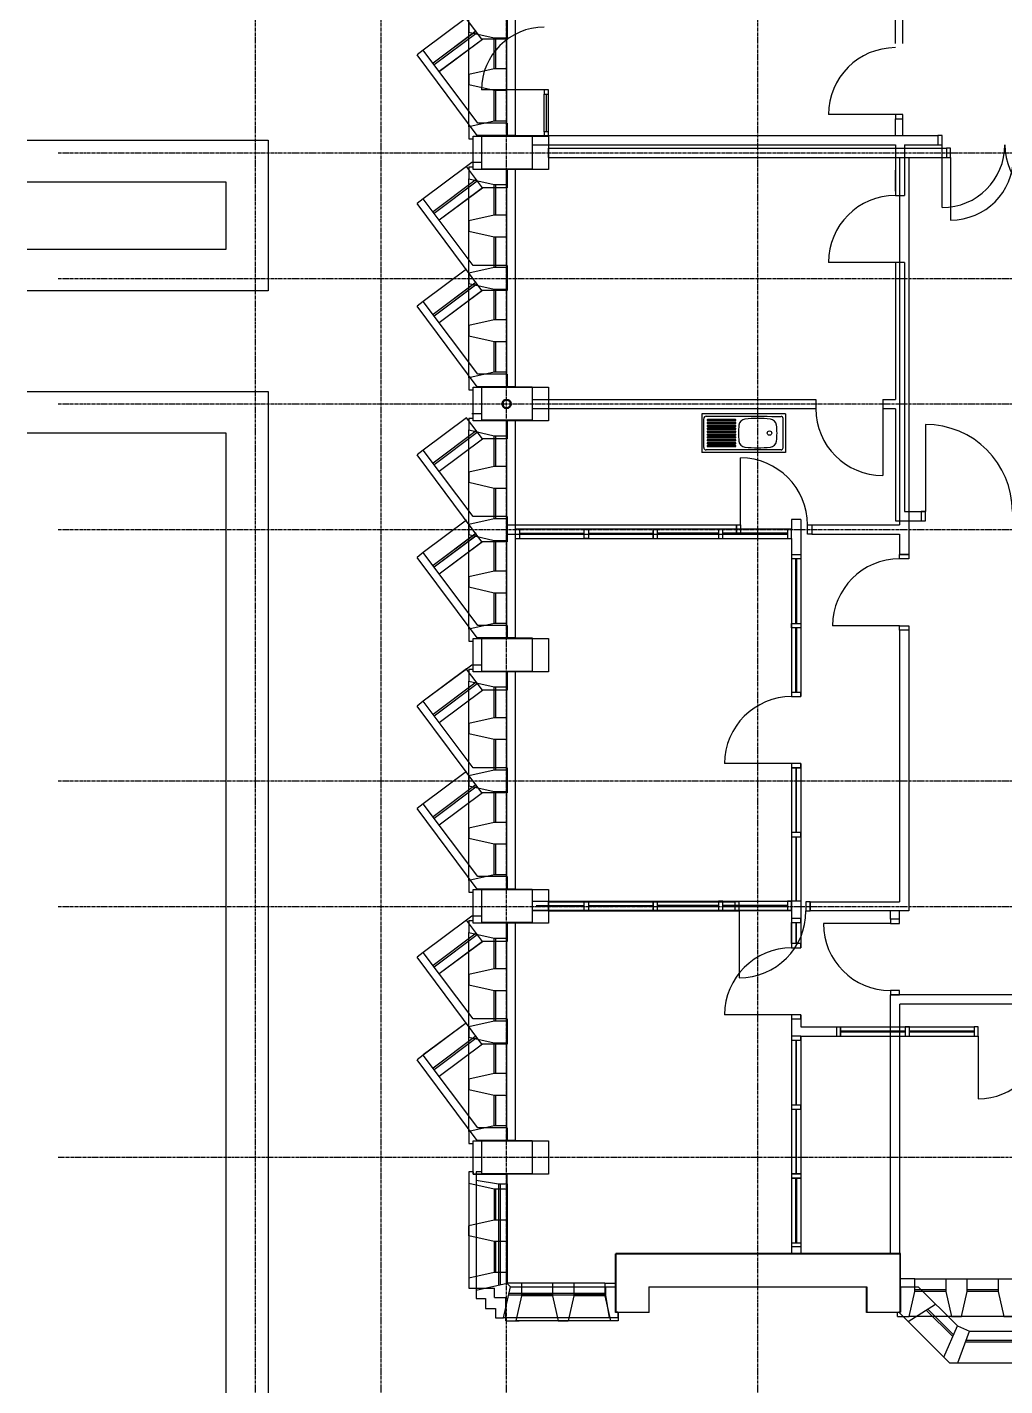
# Model space of a CAD drawing. Header units: millimetres. Extents: x -58291 to 85267, y -25390 to 74943.
# Drawn here: x -53261 to -41580, y -4950 to 11276 of the extents above; entities that cross this region are included whole.
import ezdxf

# ---------------------------------------------------------------- set-up
doc = ezdxf.new("R2010")
doc.units = ezdxf.units.MM
doc.linetypes.add('PCENTRE', pattern=[50.8, 31.75, -6.35, 6.35, -6.35])
doc.linetypes.add('PCENTRE2', pattern=[28.575, 19.05, -3.175, 3.175, -3.175])
for name, color, linetype in [('Basement 01 - Curtain Walls', 1, 'Continuous'), ('Basement 01 - Doors Windows and Openings', 1, 'Continuous'), ('Basement 01 - General', 1, 'Continuous'), ('Basement 01 - Structural Members', 5, 'Continuous'), ('Basement 01 - Walls', 3, 'Continuous'), ('Boundaries_and_building_grids', 140, 'PCENTRE2'), ('COLUMNS_P5', 5, 'Continuous'), ('DR', 8, 'Continuous'), ('SANITARY', 4, 'Continuous'), ('WA', 6, 'Continuous'), ('WA_EXT', 7, 'Continuous'), ('WN', 4, 'Continuous')]:
    doc.layers.add(name, color=color, linetype=linetype)

msp = doc.modelspace()

# ---------------------------------------------------------------- linework, layer by layer
at = {"layer": 'Basement 01 - Curtain Walls', "color": 3, "linetype": 'Continuous', "lineweight": -3}
for p, q in [((-47983, 11336, -4600), (-47983, 11215, -4600)), ((-47983, 11215, -4600), (-47683, 11147, -4600)), ((-47683, 11147, -4600), (-47533, 11147, -4600)), ((-47683, 10779, -4600), (-47983, 10711, -4600)), ((-47983, 10711, -4600), (-47983, 10590, -4600)), ((-47533, 10779, -4600), (-47683, 10779, -4600)), ((-47983, 10590, -4600), (-47683, 10522, -4600)), ((-47683, 10522, -4600), (-47533, 10522, -4600)), ((-47683, 10154, -4600), (-47983, 10086, -4600)), ((-47983, 10086, -4600), (-47983, 9944, -4600)), ((-47533, 10154, -4600), (-47683, 10154, -4600)), ((-47533, 10154, -4600), (-47533, 9976, -4600)), ((-47983, 9944, -4600), (-47933, 9944, -4600)), ((-47933, 9976, -4600), (-47533, 9976, -4600)), ((-47933, 9944, -4600), (-47933, 9976, -4600)), ((-47983, 9607, -4600), (-47983, 9465, -4600)), ((-47983, 9607, -4600), (-47933, 9607, -4600)), ((-47533, 9397, -4600), (-47533, 9576, -4600)), ((-47983, 9465, -4600), (-47683, 9397, -4600)), ((-47683, 9397, -4600), (-47533, 9397, -4600)), ((-47683, 9029, -4600), (-47983, 8961, -4600)), ((-47983, 8961, -4600), (-47983, 8840, -4600)), ((-47533, 9029, -4600), (-47683, 9029, -4600)), ((-47983, 8840, -4600), (-47683, 8772, -4600)), ((-47683, 8772, -4600), (-47533, 8772, -4600)), ((-47683, 8404, -4600), (-47983, 8336, -4600)), ((-47983, 8336, -4600), (-47983, 8215, -4600)), ((-47533, 8404, -4600), (-47683, 8404, -4600)), ((-47983, 8215, -4600), (-47683, 8147, -4600)), ((-47683, 8147, -4600), (-47533, 8147, -4600)), ((-47683, 7779, -4600), (-47983, 7711, -4600)), ((-47983, 7711, -4600), (-47983, 7590, -4600)), ((-47533, 7779, -4600), (-47683, 7779, -4600)), ((-47983, 7590, -4600), (-47683, 7522, -4600)), ((-47683, 7522, -4600), (-47533, 7522, -4600)), ((-47683, 7154, -4600), (-47983, 7086, -4600)), ((-47533, 7154, -4600), (-47683, 7154, -4600)), ((-47533, 7154, -4600), (-47533, 6976, -4600)), ((-47983, 7086, -4600), (-47983, 6944, -4600)), ((-47983, 6944, -4600), (-47933, 6944, -4600)), ((-47933, 6944, -4600), (-47933, 6976, -4600)), ((-47933, 6976, -4600), (-47533, 6976, -4600)), ((-47983, 6607, -4600), (-47933, 6607, -4600)), ((-47983, 6607, -4600), (-47983, 6465, -4600)), ((-47533, 6397, -4600), (-47533, 6576, -4600)), ((-47983, 6465, -4600), (-47683, 6397, -4600)), ((-47683, 6397, -4600), (-47533, 6397, -4600)), ((-47683, 6029, -4600), (-47983, 5961, -4600)), ((-47533, 6029, -4600), (-47683, 6029, -4600)), ((-47983, 5961, -4600), (-47983, 5840, -4600)), ((-47983, 5840, -4600), (-47683, 5772, -4600)), ((-47683, 5772, -4600), (-47533, 5772, -4600)), ((-47683, 5404, -4600), (-47983, 5336, -4600)), ((-47533, 5404, -4600), (-47683, 5404, -4600)), ((-47983, 5336, -4600), (-47983, 5215, -4600)), ((-47983, 5215, -4600), (-47683, 5147, -4600)), ((-47683, 5147, -4600), (-47533, 5147, -4600)), ((-47683, 4779, -4600), (-47983, 4711, -4600)), ((-47983, 4711, -4600), (-47983, 4590, -4600)), ((-47533, 4779, -4600), (-47683, 4779, -4600)), ((-47983, 4590, -4600), (-47683, 4522, -4600)), ((-47683, 4522, -4600), (-47533, 4522, -4600)), ((-47683, 4154, -4600), (-47983, 4086, -4600)), ((-47983, 4086, -4600), (-47983, 3944, -4600)), ((-47533, 4154, -4600), (-47683, 4154, -4600)), ((-47533, 4154, -4600), (-47533, 3976, -4600)), ((-47983, 3944, -4600), (-47933, 3944, -4600)), ((-47933, 3944, -4600), (-47933, 3976, -4600)), ((-47933, 3976, -4600), (-47533, 3976, -4600)), ((-47983, 3607, -4600), (-47933, 3607, -4600)), ((-47983, 3607, -4600), (-47983, 3465, -4600)), ((-47533, 3397, -4600), (-47533, 3576, -4600)), ((-47983, 3465, -4600), (-47683, 3397, -4600)), ((-47683, 3397, -4600), (-47533, 3397, -4600)), ((-47683, 3029, -4600), (-47983, 2961, -4600)), ((-47983, 2961, -4600), (-47983, 2840, -4600)), ((-47533, 3029, -4600), (-47683, 3029, -4600)), ((-47983, 2840, -4600), (-47683, 2772, -4600)), ((-47683, 2772, -4600), (-47533, 2772, -4600)), ((-47683, 2404, -4600), (-47983, 2336, -4600)), ((-47983, 2336, -4600), (-47983, 2215, -4600)), ((-47533, 2404, -4600), (-47683, 2404, -4600)), ((-47983, 2215, -4600), (-47683, 2147, -4600)), ((-47683, 2147, -4600), (-47533, 2147, -4600)), ((-47683, 1779, -4600), (-47983, 1711, -4600)), ((-47983, 1711, -4600), (-47983, 1590, -4600)), ((-47533, 1779, -4600), (-47683, 1779, -4600)), ((-47983, 1590, -4600), (-47683, 1522, -4600)), ((-47683, 1522, -4600), (-47533, 1522, -4600)), ((-47683, 1154, -4600), (-47983, 1086, -4600)), ((-47533, 1154, -4600), (-47683, 1154, -4600)), ((-47533, 1154, -4600), (-47533, 976, -4600)), ((-47983, 1086, -4600), (-47983, 944, -4600)), ((-47933, 976, -4600), (-47533, 976, -4600)), ((-47933, 944, -4600), (-47933, 976, -4600)), ((-47983, 944, -4600), (-47933, 944, -4600)), ((-47983, 607, -4600), (-47983, 465, -4600)), ((-47983, 607, -4600), (-47933, 607, -4600)), ((-47533, 397, -4600), (-47533, 576, -4600)), ((-47983, 465, -4600), (-47683, 397, -4600)), ((-47683, 397, -4600), (-47533, 397, -4600)), ((-47683, 29, -4600), (-47983, -39, -4600)), ((-47533, 29, -4600), (-47683, 29, -4600)), ((-47983, -39, -4600), (-47983, -160, -4600)), ((-47983, -160, -4600), (-47683, -228, -4600)), ((-47683, -228, -4600), (-47533, -228, -4600)), ((-47683, -596, -4600), (-47983, -664, -4600)), ((-47533, -596, -4600), (-47683, -596, -4600)), ((-47983, -664, -4600), (-47983, -785, -4600)), ((-47983, -785, -4600), (-47683, -853, -4600)), ((-47683, -853, -4600), (-47533, -853, -4600)), ((-47683, -1221, -4600), (-47983, -1289, -4600)), ((-47983, -1289, -4600), (-47983, -1410, -4600)), ((-47533, -1221, -4600), (-47683, -1221, -4600)), ((-47983, -1410, -4600), (-47683, -1478, -4600)), ((-47683, -1478, -4600), (-47533, -1478, -4600)), ((-47683, -1846, -4600), (-47983, -1914, -4600)), ((-47983, -1914, -4600), (-47983, -2056, -4600)), ((-47533, -1846, -4600), (-47683, -1846, -4600)), ((-47533, -1846, -4600), (-47533, -2024, -4600)), ((-47983, -2056, -4600), (-47933, -2056, -4600)), ((-47933, -2024, -4600), (-47533, -2024, -4600)), ((-47933, -2056, -4600), (-47933, -2024, -4600)), ((-47933, -2393, -4600), (-47983, -2393, -4600)), ((-47983, -2393, -4600), (-47983, -2535, -4600)), ((-47533, -2424, -4600), (-47533, -2603, -4600)), ((-47683, -2603, -4600), (-47983, -2535, -4600)), ((-47533, -2603, -4600), (-47683, -2603, -4600)), ((-47683, -2971, -4600), (-47983, -3039, -4600)), ((-47983, -3160, -4600), (-47983, -3039, -4600)), ((-47533, -2971, -4600), (-47683, -2971, -4600)), ((-47533, -2971, -4600), (-47533, -3228, -4600)), ((-47683, -3228, -4600), (-47983, -3160, -4600)), ((-47533, -3228, -4600), (-47683, -3228, -4600)), ((-47683, -3596, -4600), (-47983, -3664, -4600)), ((-47983, -3664, -4600), (-47983, -3785, -4600)), ((-47533, -3596, -4600), (-47683, -3596, -4600)), ((-47533, -3724, -4600), (-47533, -3596, -4600)), ((-47354, -3724, -4600), (-47533, -3724, -4600)), ((-47354, -3724, -4600), (-47354, -3874, -4600)), ((-46986, -3724, -4600), (-46986, -3874, -4600)), ((-46729, -3724, -4600), (-46986, -3724, -4600)), ((-46729, -3724, -4600), (-46729, -3874, -4600)), ((-46361, -3724, -4600), (-46361, -3874, -4600)), ((-46361, -3724, -4600), (-46233, -3724, -4600)), ((-46233, -3724, -4600), (-46233, -4074, -4600)), ((-42654, -3674, -4600), (-42833, -3674, -4600)), ((-42654, -3824, -4600), (-42654, -3674, -4600)), ((-42286, -3674, -4600), (-42029, -3674, -4600)), ((-42286, -3674, -4600), (-42286, -3824, -4600)), ((-42029, -3824, -4600), (-42029, -3674, -4600)), ((-41661, -3674, -4600), (-41404, -3674, -4600)), ((-41661, -3674, -4600), (-41661, -3824, -4600)), ((-47983, -3785, -4600), (-47676, -3785, -4600)), ((-47676, -3897, -4600), (-47676, -3785, -4600)), ((-47354, -3874, -4600), (-47422, -4174, -4600)), ((-46986, -3874, -4600), (-46918, -4174, -4600)), ((-46729, -3874, -4600), (-46797, -4174, -4600)), ((-46361, -3874, -4600), (-46293, -4174, -4600)), ((-42722, -4124, -4600), (-42654, -3824, -4600)), ((-42286, -3824, -4600), (-42218, -4124, -4600)), ((-42097, -4124, -4600), (-42029, -3824, -4600)), ((-41661, -3824, -4600), (-41593, -4124, -4600)), ((-47676, -3897, -4600), (-47543, -3897, -4600)), ((-47543, -4174, -4600), (-47543, -3897, -4600)), ((-47543, -4174, -4600), (-47383, -4174, -4600)), ((-46918, -4174, -4600), (-46797, -4174, -4600)), ((-46201, -4174, -4600), (-46293, -4174, -4600)), ((-46201, -4074, -4600), (-46233, -4074, -4600)), ((-46201, -4074, -4600), (-46201, -4174, -4600)), ((-42864, -4124, -4600), (-42864, -4074, -4600)), ((-42864, -4124, -4600), (-42722, -4124, -4600)), ((-42218, -4124, -4600), (-42097, -4124, -4600)), ((-41593, -4124, -4600), (-41472, -4124, -4600))]:
    msp.add_line(p, q, dxfattribs=at)
at = {"layer": 'Basement 01 - Curtain Walls', "color": 3, "linetype": 'Continuous', "lineweight": -3, "elevation": -4600}
for points in [[(-47533, 9576), (-47933, 9576), (-47933, 9607)], [(-47533, 6576), (-47933, 6576), (-47933, 6607)], [(-47533, 3576), (-47933, 3576), (-47933, 3607)], [(-47533, 576), (-47933, 576), (-47933, 607)], [(-47933, -2393), (-47933, -2424), (-47533, -2424)], [(-42833, -3674), (-42833, -4074), (-42864, -4074)]]:
    msp.add_lwpolyline(points, dxfattribs=at)
at = {"layer": 'Basement 01 - Doors Windows and Openings', "color": 1, "linetype": 'Continuous', "lineweight": -3}
for p, q in [((-47983, 10086, -4600), (-47983, 12465, -4600)), ((-47533, 12397, -4600), (-47533, 10154, -4600)), ((-47683, 10779, -4600), (-47683, 11147, -4600)), ((-47663, 10779, -4600), (-47663, 11147, -4600)), ((-47533, 11147, -4600), (-47533, 10779, -4600)), ((-47083, 10526, -4600), (-47833, 10526, -4600)), ((-47683, 10154, -4600), (-47683, 10522, -4600)), ((-47663, 10154, -4600), (-47663, 10522, -4600)), ((-47533, 10522, -4600), (-47533, 10154, -4600)), ((-47083, 10026, -4600), (-47083, 10476, -4600)), ((-47058, 10026, -4600), (-47058, 10476, -4600)), ((-47033, 10026, -4600), (-47033, 10476, -4600)), ((-42228, 9721, -4600), (-42228, 8971, -4600)), ((-47983, 7086, -4600), (-47983, 9465, -4600)), ((-47683, 9029, -4600), (-47683, 9397, -4600)), ((-47663, 9029, -4600), (-47663, 9397, -4600)), ((-47533, 9397, -4600), (-47533, 7154, -4600)), ((-47683, 8404, -4600), (-47683, 8772, -4600)), ((-47663, 8404, -4600), (-47663, 8772, -4600)), ((-47533, 8772, -4600), (-47533, 8404, -4600)), ((-47683, 7779, -4600), (-47683, 8147, -4600)), ((-47663, 7779, -4600), (-47663, 8147, -4600)), ((-47533, 8147, -4600), (-47533, 7779, -4600)), ((-47683, 7154, -4600), (-47683, 7522, -4600)), ((-47663, 7154, -4600), (-47663, 7522, -4600)), ((-47533, 7522, -4600), (-47533, 7154, -4600)), ((-47983, 4086, -4600), (-47983, 6465, -4600)), ((-47683, 6029, -4600), (-47683, 6397, -4600)), ((-47663, 6029, -4600), (-47663, 6397, -4600)), ((-47533, 6397, -4600), (-47533, 4154, -4600)), ((-44738, 5331, -4600), (-44738, 6131, -4600)), ((-47683, 5404, -4600), (-47683, 5772, -4600)), ((-47663, 5404, -4600), (-47663, 5772, -4600)), ((-47533, 5772, -4600), (-47533, 5404, -4600)), ((-47683, 4779, -4600), (-47683, 5147, -4600)), ((-47663, 4779, -4600), (-47663, 5147, -4600)), ((-47533, 5147, -4600), (-47533, 4779, -4600)), ((-47683, 4154, -4600), (-47683, 4522, -4600)), ((-47663, 4154, -4600), (-47663, 4522, -4600)), ((-47533, 4522, -4600), (-47533, 4154, -4600)), ((-42838, 4126, -4600), (-43638, 4126, -4600)), ((-47983, 1086, -4600), (-47983, 3465, -4600)), ((-47683, 3029, -4600), (-47683, 3397, -4600)), ((-47663, 3029, -4600), (-47663, 3397, -4600)), ((-47533, 3397, -4600), (-47533, 1154, -4600)), ((-47683, 2404, -4600), (-47683, 2772, -4600)), ((-47663, 2404, -4600), (-47663, 2772, -4600)), ((-47533, 2772, -4600), (-47533, 2404, -4600)), ((-47683, 1779, -4600), (-47683, 2147, -4600)), ((-47663, 1779, -4600), (-47663, 2147, -4600)), ((-47533, 2147, -4600), (-47533, 1779, -4600)), ((-47683, 1154, -4600), (-47683, 1522, -4600)), ((-47663, 1154, -4600), (-47663, 1522, -4600)), ((-47533, 1522, -4600), (-47533, 1154, -4600)), ((-44756, 721, -4600), (-44756, -79, -4600)), ((-42948, 571, -4600), (-43748, 571, -4600)), ((-47983, -1914, -4600), (-47983, 465, -4600)), ((-47683, 29, -4600), (-47683, 397, -4600)), ((-47663, 29, -4600), (-47663, 397, -4600)), ((-47533, 397, -4600), (-47533, -1846, -4600)), ((-47683, -596, -4600), (-47683, -228, -4600)), ((-47663, -596, -4600), (-47663, -228, -4600)), ((-47533, -228, -4600), (-47533, -596, -4600)), ((-47683, -1221, -4600), (-47683, -853, -4600)), ((-47663, -1221, -4600), (-47663, -853, -4600)), ((-47533, -853, -4600), (-47533, -1221, -4600)), ((-47683, -1846, -4600), (-47683, -1478, -4600)), ((-47663, -1846, -4600), (-47663, -1478, -4600)), ((-47533, -1478, -4600), (-47533, -1846, -4600)), ((-47983, -2535, -4600), (-47983, -3664, -4600)), ((-47683, -2603, -4600), (-47683, -2971, -4600)), ((-47663, -2971, -4600), (-47663, -2603, -4600)), ((-47533, -2603, -4600), (-47533, -2971, -4600)), ((-47683, -3228, -4600), (-47683, -3596, -4600)), ((-47663, -3596, -4600), (-47663, -3228, -4600)), ((-47533, -3228, -4600), (-47533, -3596, -4600)), ((-46986, -3724, -4600), (-47354, -3724, -4600)), ((-46361, -3724, -4600), (-46729, -3724, -4600)), ((-42654, -3674, -4600), (-40411, -3674, -4600)), ((-42029, -3674, -4600), (-41661, -3674, -4600)), ((-47354, -3854, -4600), (-46986, -3854, -4600)), ((-46986, -3874, -4600), (-47354, -3874, -4600)), ((-46729, -3854, -4600), (-46361, -3854, -4600)), ((-46361, -3874, -4600), (-46729, -3874, -4600)), ((-42286, -3804, -4600), (-42654, -3804, -4600)), ((-42286, -3824, -4600), (-42654, -3824, -4600)), ((-41661, -3804, -4600), (-42029, -3804, -4600)), ((-41661, -3824, -4600), (-42029, -3824, -4600)), ((-46293, -4174, -4600), (-47422, -4174, -4600)), ((-40343, -4124, -4600), (-42722, -4124, -4600))]:
    msp.add_line(p, q, dxfattribs=at)
at = {"layer": 'Basement 01 - Doors Windows and Openings', "color": 1, "linetype": 'Continuous', "lineweight": -3, "elevation": -4600}
for points in [[(-47033, 10476), (-47033, 10526), (-47083, 10526), (-47083, 10476), (-47033, 10476)], [(-47033, 9976), (-47033, 10026), (-47083, 10026), (-47083, 9976), (-47033, 9976)], [(-42228, 9721), (-42228, 9831), (-42278, 9831), (-42278, 9721), (-42228, 9721)], [(-42228, 9721), (-42228, 9831), (-42278, 9831), (-42278, 9721), (-42228, 9721)], [(-44788, 5331), (-44738, 5331), (-44738, 5221), (-44788, 5221), (-44788, 5331)], [(-43938, 5331), (-43888, 5331), (-43888, 5221), (-43938, 5221), (-43938, 5331)], [(-42838, 4926), (-42838, 4976), (-42728, 4976), (-42728, 4926), (-42838, 4926)], [(-42838, 4076), (-42838, 4126), (-42728, 4126), (-42728, 4076), (-42838, 4076)], [(-44806, 721), (-44756, 721), (-44756, 831), (-44806, 831), (-44806, 721)], [(-43956, 721), (-43906, 721), (-43906, 831), (-43956, 831), (-43956, 721)], [(-42948, 621), (-42948, 571), (-42838, 571), (-42838, 621), (-42948, 621)], [(-42948, -229), (-42948, -279), (-42838, -279), (-42838, -229), (-42948, -229)]]:
    msp.add_lwpolyline(points, dxfattribs=at)
at = {"layer": 'Basement 01 - Doors Windows and Openings', "color": 1, "linetype": 'Continuous', "lineweight": -3}
for centre, radius, start, end in [((-47083, 10526, -4600), 750, 90, 180), ((-42228, 9721, -4600), 750, 270, 0), ((-44738, 5331, -4600), 800, 0, 90), ((-42838, 4126, -4600), 800, 90, 180), ((-44756, 721, -4600), 800, 270, 0), ((-42948, 571, -4600), 800, 180, 270)]:
    msp.add_arc(centre, radius, start, end, dxfattribs=at)
at = {"layer": 'Basement 01 - General', "color": 2, "linetype": 'Continuous', "lineweight": -3}
for p, q in [((-53261, 9926, -4600), (-50383, 9926, -4600)), ((-50383, 9926, -4600), (-50383, 8126, -4600)), ((-50883, 9426, -4600), (-53261, 9426, -4600)), ((-50883, 8626, -4600), (-50883, 9426, -4600)), ((-53261, 8626, -4600), (-50883, 8626, -4600)), ((-50383, 8126, -4600), (-53261, 8126, -4600)), ((-53261, 6926, -4600), (-50383, 6926, -4600)), ((-50383, 6926, -4600), (-50383, -15574, -4600)), ((-50883, 6426, -4600), (-53261, 6426, -4600)), ((-50883, -16074, -4600), (-50883, 6426, -4600))]:
    msp.add_line(p, q, dxfattribs=at)
at = {"layer": 'Basement 01 - Structural Members', "color": 5, "linetype": 'Continuous', "lineweight": -3, "elevation": -4600}
for points in [[(-47933, 9576), (-47933, 9976), (-47033, 9976), (-47033, 9576), (-47933, 9576)], [(-47933, 6576), (-47933, 6976), (-47033, 6976), (-47033, 6576), (-47933, 6576)], [(-47933, 3576), (-47933, 3976), (-47033, 3976), (-47033, 3576), (-47933, 3576)], [(-47933, 576), (-47933, 976), (-47033, 976), (-47033, 576), (-47933, 576)], [(-47933, -2424), (-47933, -2024), (-47033, -2024), (-47033, -2424), (-47933, -2424)]]:
    msp.add_lwpolyline(points, dxfattribs=at)
msp.add_lwpolyline([(-45833, -3774), (-45833, -4074), (-46233, -4074), (-46233, -3374), (-42833, -3374), (-42833, -4074), (-43233, -4074), (-43233, -3774)], close=True, dxfattribs=at)
at = {"layer": 'Basement 01 - Structural Members', "color": 5, "linetype": 'Continuous', "lineweight": -3}
msp.add_circle((-47533, 6776, -4600), 50, dxfattribs=at)
at = {"layer": 'Basement 01 - Walls', "color": 3, "linetype": 'Continuous', "lineweight": -3}
for p, q in [((-47033, 9831, -4600), (-42278, 9831, -4600)), ((-47033, 9721, -4600), (-47033, 9831, -4600)), ((-47033, 9831, -4600), (-42278, 9831, -4600)), ((-46663, 9831, -4600), (-42278, 9831, -4600)), ((-46663, 9831, -4600), (-42278, 9831, -4600)), ((-42278, 9831, -4600), (-42278, 9721, -4600)), ((-42278, 9831, -4600), (-42278, 9721, -4600)), ((-47033, 9721, -4600), (-42278, 9721, -4600)), ((-47033, 9721, -4600), (-42838, 9721, -4600)), ((-42728, 9721, -4600), (-42278, 9721, -4600))]:
    msp.add_line(p, q, dxfattribs=at)
at = {"layer": 'Basement 01 - Walls', "color": 2, "linetype": 'Continuous', "lineweight": -3}
for p, q in [((-42838, 9721, -4600), (-42838, 5331, -4600)), ((-42728, 9721, -4600), (-42728, 4976, -4600)), ((-47533, 5331, -4600), (-44788, 5331, -4600)), ((-47533, 5221, -4600), (-44788, 5221, -4600)), ((-44788, 5331, -4600), (-44788, 5221, -4600)), ((-43888, 5331, -4600), (-42838, 5331, -4600)), ((-43888, 5331, -4600), (-43888, 5221, -4600)), ((-43888, 5221, -4600), (-42838, 5221, -4600)), ((-42838, 5221, -4600), (-42838, 4976, -4600)), ((-42728, 4976, -4600), (-42838, 4976, -4600)), ((-42838, 4076, -4600), (-42838, 3476, -4600)), ((-42728, 4076, -4600), (-42838, 4076, -4600)), ((-42728, 4076, -4600), (-42728, 3831, -4600)), ((-42728, 3831, -4600), (-42728, 3476, -4600)), ((-42838, 3476, -4600), (-42838, 831, -4600)), ((-42728, 3476, -4600), (-42728, 721, -4600)), ((-47033, 831, -4600), (-44806, 831, -4600)), ((-47033, 721, -4600), (-47033, 831, -4600)), ((-44806, 831, -4600), (-44806, 721, -4600)), ((-43906, 831, -4600), (-43906, 721, -4600)), ((-43906, 831, -4600), (-42838, 831, -4600)), ((-47033, 721, -4600), (-44806, 721, -4600)), ((-42728, 721, -4600), (-43906, 721, -4600)), ((-42948, 621, -4600), (-42948, 721, -4600)), ((-42838, 621, -4600), (-42838, 721, -4600)), ((-42838, 621, -4600), (-42948, 621, -4600)), ((-42948, -3374, -4600), (-42948, -279, -4600)), ((-41261, -279, -4600), (-42948, -279, -4600)), ((-42838, -279, -4600), (-42948, -279, -4600)), ((-42833, -494, -4600), (-42833, -394, -4600)), ((-41261, -394, -4600), (-42833, -394, -4600)), ((-42833, -3374, -4600), (-42833, -494, -4600))]:
    msp.add_line(p, q, dxfattribs=at)
at = {"layer": 'Boundaries_and_building_grids', "color": 140, "linetype": 'PCENTRE', "lineweight": -3}
for p, q in [((-50533, -17978), (-50533, 67826)), ((-49033, -17978), (-49033, 67826)), ((-47533, -17978), (-47533, 67826)), ((-44533, -17978), (-44533, 67826)), ((-52891, 9776), (50767, 9776)), ((-52891, 8276), (50767, 8276)), ((-52891, 6776), (50767, 6776)), ((-52891, 5276), (50767, 5276)), ((-52891, 2276), (50767, 2276)), ((-52891, 776), (50767, 776)), ((50767, -2224), (-52891, -2224))]:
    msp.add_line(p, q, dxfattribs=at)
at = {"layer": 'COLUMNS_P5', "linetype": 'Continuous', "lineweight": -3}
for points in [[(-47828, 9581), (-47828, 9981), (-47228, 9981), (-47228, 9581)], [(-47228, 6581), (-47828, 6581), (-47828, 6981), (-47228, 6981)], [(-47228, 3581), (-47828, 3581), (-47828, 3981), (-47228, 3981)], [(-47228, 581), (-47828, 581), (-47828, 981), (-47228, 981)], [(-47228, -2019), (-47228, -2419), (-47828, -2419), (-47828, -2019)], [(-45828, -3769), (-43228, -3769), (-43228, -4069), (-42828, -4069), (-42828, -3369), (-46228, -3369), (-46228, -4069), (-45828, -4069)]]:
    msp.add_lwpolyline(points, close=True, dxfattribs=at)
at = {"layer": 'COLUMNS_P5', "linetype": 'Continuous', "lineweight": 50}
msp.add_circle((-47533, 6776), 50, dxfattribs=at)
at = {"layer": 'DR'}
for p, q in [((-42888, 10231), (-43688, 10231)), ((-42888, 10231), (-42888, 10181)), ((-42798, 10231), (-42888, 10231)), ((-42798, 10181), (-42798, 10231)), ((-42888, 10181), (-42798, 10181)), ((-42330, 9121), (-42330, 9871)), ((-42888, 8466), (-43688, 8466)), ((-43038, 6721), (-43038, 5921)), ((-42530, 6531), (-42530, 5491)), ((-44128, 2481), (-44928, 2481)), ((-44128, -519), (-44928, -519)), ((-41898, -774), (-41898, -1524))]:
    msp.add_line(p, q, dxfattribs=at)
at = {"layer": 'DR', "linetype": 'Continuous'}
for p, q in [((-42380, 9981), (-42380, 9871)), ((-42330, 9981), (-42380, 9981)), ((-42330, 9981), (-42380, 9981)), ((-42380, 9981), (-42380, 9871)), ((-42330, 9871), (-42330, 9981)), ((-42330, 9871), (-42330, 9981)), ((-42380, 9871), (-42330, 9871)), ((-42380, 9871), (-42330, 9871)), ((-43038, 6831), (-43038, 6721)), ((-42530, 5491), (-42580, 5491)), ((-42580, 5491), (-42580, 5381)), ((-42580, 5381), (-42530, 5381)), ((-42530, 5381), (-42530, 5491)), ((-44018, 3331), (-44128, 3331)), ((-44128, 3331), (-44128, 3281)), ((-44128, 3281), (-44018, 3281)), ((-44018, 3281), (-44018, 3331)), ((-44018, 2481), (-44128, 2481)), ((-44128, 2481), (-44128, 2431)), ((-44128, 2481), (-44128, 2431)), ((-44018, 2481), (-44128, 2481)), ((-44018, 2431), (-44018, 2481)), ((-44018, 2431), (-44018, 2481)), ((-44128, 2431), (-44018, 2431)), ((-44018, 631), (-44128, 631)), ((-44128, 631), (-44128, 581)), ((-44128, 331), (-44128, 581)), ((-44128, 581), (-44018, 581)), ((-44078, 581), (-44078, 331)), ((-44068, 331), (-44068, 581)), ((-44018, 581), (-44018, 631)), ((-44018, 581), (-44018, 331)), ((-44018, 331), (-44128, 331)), ((-44128, 331), (-44128, 281)), ((-44018, 281), (-44018, 331)), ((-44128, 281), (-44018, 281)), ((-44128, -519), (-44128, -569)), ((-44018, -519), (-44128, -519)), ((-44128, -569), (-44018, -569)), ((-44018, -569), (-44018, -519)), ((-41898, -664), (-41948, -664)), ((-41948, -664), (-41948, -774)), ((-41948, -774), (-41898, -774)), ((-41898, -774), (-41898, -664))]:
    msp.add_line(p, q, dxfattribs=at)
at = {"layer": 'DR'}
for centre, radius, start, end in [((-42888, 10231), 800, 90, 180), ((-42330, 9871), 750, 270, 0), ((-40830, 9871), 750, 180, 270), ((-42888, 8466), 800, 90, 180), ((-43038, 6721), 800, 180, 270), ((-42530, 5491), 1040, 0, 90), ((-44128, 2481), 800, 90, 180), ((-44128, -519), 800, 90, 180), ((-41898, -774), 750, 270, 0)]:
    msp.add_arc(centre, radius, start, end, dxfattribs=at)
at = {"layer": 'SANITARY'}
for p, q in [((-45202, 6658), (-45202, 6198)), ((-44202, 6658), (-45202, 6658)), ((-44202, 6658), (-44202, 6198)), ((-45178, 6255), (-45178, 6600)), ((-44799, 6589), (-45132, 6589)), ((-45132, 6577), (-44799, 6577)), ((-44799, 6555), (-45132, 6555)), ((-45132, 6543), (-44799, 6543)), ((-44799, 6520), (-45132, 6520)), ((-45132, 6508), (-44799, 6508)), ((-44229, 6252), (-44229, 6603)), ((-44799, 6486), (-45132, 6486)), ((-45132, 6474), (-44799, 6474)), ((-44799, 6451), (-45132, 6451)), ((-45132, 6439), (-44799, 6439)), ((-44799, 6417), (-45132, 6417)), ((-45132, 6405), (-44799, 6405)), ((-44799, 6382), (-45132, 6382)), ((-45132, 6370), (-44799, 6370)), ((-44799, 6348), (-45132, 6348)), ((-45132, 6336), (-44799, 6336)), ((-44202, 6198), (-45202, 6198)), ((-44799, 6313), (-45132, 6313)), ((-45132, 6301), (-44799, 6301)), ((-44799, 6279), (-45132, 6279)), ((-45132, 6267), (-44799, 6267))]:
    msp.add_line(p, q, dxfattribs=at)
msp.add_circle((-44392, 6428), 26, dxfattribs=at)
for centre, radius, start, end in [((-45148, 6600), 30, 89.8592, 179.1619), ((-40482, 1905686), 1899062, 269.859223, 269.886191), ((-45132, 6583), 6, 90, 270), ((-45132, 6549), 6, 90, 270), ((-45132, 6514), 6, 90, 270), ((-44799, 6583), 6, 270, 90), ((-44799, 6549), 6, 270, 90), ((-44799, 6514), 6, 270, 90), ((-44054, 6428), 710, 172.1697, 187.8303), ((-44676, 6513), 81.7, 96.8343, 172.1697), ((-44533, 5319), 1285, 83.1657, 96.8343), ((-44390, 6513), 81.7, 7.8303, 83.1657), ((-45012, 6428), 710, 352.1697, 7.8303), ((-44254, 6603), 25, 1.1337, 89.8862), ((-45132, 6480), 6, 90, 270), ((-45132, 6445), 6, 90, 270), ((-45132, 6411), 6, 90, 270), ((-45132, 6376), 6, 90, 270), ((-45132, 6342), 6, 90, 270), ((-44799, 6480), 6, 270, 90), ((-44799, 6445), 6, 270, 90), ((-44799, 6411), 6, 270, 90), ((-44799, 6376), 6, 270, 90), ((-44799, 6342), 6, 270, 90), ((-44676, 6342), 81.7, 187.8303, 263.1657), ((-44390, 6342), 81.7, 276.8343, 352.1697), ((-45148, 6256), 30, 180.8381, 270.1408), ((-40482, -1892830), 1899062, 90.113809, 90.140777), ((-45132, 6307), 6, 90, 270), ((-45132, 6273), 6, 90, 270), ((-44799, 6307), 6, 270, 90), ((-44799, 6273), 6, 270, 90), ((-44533, 7537), 1285, 263.1657, 276.8343), ((-44254, 6253), 25, 270.1138, 358.8663)]:
    msp.add_arc(centre, radius, start, end, dxfattribs=at)
at = {"layer": 'WA'}
for p, q in [((-42888, 11081), (-42888, 12736)), ((-42798, 11081), (-42798, 12736)), ((-42888, 9981), (-42888, 10181)), ((-42798, 9981), (-42798, 10181)), ((-47228, 9981), (-42888, 9981)), ((-42888, 9981), (-42380, 9981)), ((-42888, 9981), (-42798, 9981)), ((-42888, 9981), (-42380, 9981)), ((-42380, 9981), (-42380, 9871)), ((-42380, 9981), (-42380, 9871)), ((-47228, 9871), (-42888, 9871)), ((-42888, 9871), (-42888, 9616)), ((-42888, 9871), (-42888, 9871)), ((-42888, 9871), (-42888, 9266)), ((-42888, 9871), (-42888, 9871)), ((-42778, 9871), (-42380, 9871)), ((-42778, 9871), (-42778, 9616)), ((-42778, 9871), (-42778, 9266)), ((-42778, 9871), (-42380, 9871)), ((-42888, 9316), (-42888, 9566)), ((-42778, 9566), (-42778, 9316)), ((-42888, 9266), (-42778, 9266)), ((-42888, 8466), (-42888, 6831)), ((-42778, 8466), (-42888, 8466)), ((-42778, 8466), (-42778, 5491)), ((-47228, 6831), (-43838, 6831)), ((-43838, 6831), (-43838, 6716)), ((-43038, 6831), (-42888, 6831)), ((-43838, 6716), (-47228, 6716)), ((-42888, 6716), (-43038, 6716)), ((-42888, 6716), (-42888, 5381)), ((-44128, 5396), (-44128, 5281)), ((-44018, 5396), (-44128, 5396)), ((-44018, 5396), (-44018, 3281)), ((-42888, 5381), (-42530, 5381)), ((-42778, 5491), (-42530, 5491)), ((-44128, 5281), (-47428, 5281)), ((-45733, 5281), (-45733, 5171)), ((-44178, 5281), (-44178, 5171)), ((-47428, 5171), (-44128, 5171)), ((-44128, 5171), (-44128, 3281)), ((-44128, 2481), (-44128, 281)), ((-44018, 2481), (-44018, 281)), ((-47228, 836), (-44128, 836)), ((-45733, 836), (-45733, 726)), ((-44178, 836), (-44178, 726)), ((-44128, 726), (-47228, 726)), ((-47228, 726), (-44128, 726)), ((-44128, -519), (-44128, -3369)), ((-44018, -519), (-44018, -664)), ((-44018, -664), (-41948, -664)), ((-44018, -774), (-41948, -774)), ((-44018, -774), (-44018, -3369)), ((-43593, -664), (-43593, -774)), ((-41948, -664), (-41948, -774)), ((-44128, -824), (-44018, -824)), ((-44128, -2469), (-44018, -2469))]:
    msp.add_line(p, q, dxfattribs=at)
at = {"layer": 'WA', "linetype": 'Continuous'}
for p, q in [((-47378, 5281), (-47378, 5171)), ((-47378, 5231), (-46605, 5231)), ((-46605, 5221), (-47378, 5221)), ((-46605, 5171), (-46605, 5281)), ((-46605, 5281), (-46555, 5281)), ((-46555, 5281), (-46555, 5171)), ((-46555, 5231), (-45783, 5231)), ((-45783, 5221), (-46555, 5221)), ((-45783, 5281), (-45783, 5171)), ((-45783, 5171), (-45783, 5281)), ((-45000, 5231), (-45733, 5231)), ((-45733, 5221), (-45000, 5221)), ((-44950, 5281), (-45000, 5281)), ((-45000, 5281), (-45000, 5171)), ((-44950, 5171), (-44950, 5281)), ((-44178, 5231), (-44950, 5231)), ((-44950, 5221), (-44178, 5221)), ((-44128, 5281), (-44178, 5281)), ((-44178, 5281), (-44178, 5171)), ((-44178, 5281), (-44178, 5171)), ((-44128, 5171), (-44128, 5281)), ((-46555, 5171), (-46605, 5171)), ((-45000, 5171), (-44950, 5171)), ((-44178, 5171), (-44128, 5171)), ((-44128, 4976), (-44018, 4976)), ((-44018, 4926), (-44128, 4926)), ((-44078, 4153), (-44078, 4926)), ((-44068, 4926), (-44068, 4153)), ((-44128, 4153), (-44018, 4153)), ((-44128, 4103), (-44128, 4153)), ((-44018, 4103), (-44128, 4103)), ((-44078, 3331), (-44078, 4103)), ((-44068, 4103), (-44068, 3331)), ((-44018, 4153), (-44018, 4103)), ((-44018, 2431), (-44128, 2431)), ((-44078, 2431), (-44078, 1658)), ((-44068, 1658), (-44068, 2431)), ((-44128, 1658), (-44128, 1608)), ((-44018, 1658), (-44128, 1658)), ((-44018, 1608), (-44018, 1658)), ((-44128, 1608), (-44018, 1608)), ((-44078, 1608), (-44078, 836)), ((-44068, 836), (-44068, 1608)), ((-47228, 836), (-47228, 726)), ((-46605, 726), (-46605, 836)), ((-46605, 836), (-46555, 836)), ((-46555, 836), (-46555, 726)), ((-45783, 726), (-45783, 836)), ((-45783, 836), (-45783, 726)), ((-44950, 836), (-45000, 836)), ((-45000, 836), (-45000, 726)), ((-44950, 726), (-44950, 836)), ((-44128, 836), (-44178, 836)), ((-44178, 836), (-44178, 726)), ((-44178, 836), (-44178, 726)), ((-44018, 836), (-44128, 836)), ((-44128, 726), (-44128, 836)), ((-47178, 786), (-46605, 786)), ((-46605, 776), (-47178, 776)), ((-46555, 726), (-46605, 726)), ((-46555, 786), (-45783, 786)), ((-45783, 776), (-46555, 776)), ((-45000, 786), (-45733, 786)), ((-45733, 776), (-45000, 776)), ((-45000, 726), (-44950, 726)), ((-44178, 786), (-44950, 786)), ((-44950, 776), (-44178, 776)), ((-44178, 726), (-44128, 726)), ((-44128, -774), (-44128, -824)), ((-44018, -774), (-44128, -774)), ((-44018, -824), (-44018, -774)), ((-43593, -664), (-43593, -774)), ((-43593, -664), (-43593, -774)), ((-43543, -774), (-43543, -664)), ((-43543, -664), (-43543, -774)), ((-42770, -714), (-43543, -714)), ((-43543, -724), (-42770, -724)), ((-42720, -664), (-42770, -664)), ((-42770, -664), (-42770, -774)), ((-42770, -774), (-42720, -774)), ((-42720, -774), (-42720, -664)), ((-41948, -714), (-42720, -714)), ((-42720, -724), (-41948, -724)), ((-41948, -664), (-41948, -774)), ((-44128, -824), (-44018, -824)), ((-44128, -824), (-44018, -824)), ((-44078, -824), (-44078, -1597)), ((-44068, -1597), (-44068, -824)), ((-44018, -1597), (-44128, -1597)), ((-44128, -1597), (-44128, -1647)), ((-44018, -1647), (-44018, -1597)), ((-44128, -1647), (-44018, -1647)), ((-44078, -1647), (-44078, -2419)), ((-44068, -2419), (-44068, -1647)), ((-44128, -2419), (-44018, -2419)), ((-44018, -2419), (-44128, -2419)), ((-44128, -2469), (-44018, -2469)), ((-44018, -2469), (-44128, -2469)), ((-44128, -2469), (-44018, -2469)), ((-44078, -3242), (-44078, -2469)), ((-44068, -2469), (-44068, -3242)), ((-44128, -3242), (-44018, -3242)), ((-44018, -3292), (-44128, -3292))]:
    msp.add_line(p, q, dxfattribs=at)
at = {"layer": 'WA_EXT', "linetype": 'Continuous'}
for p, q in [((-47428, 9981), (-47428, 12581)), ((-47828, 11131), (-48603, 12168)), ((-47528, 11431), (-47528, 11131)), ((-47528, 11131), (-47828, 11131)), ((-48528, 11000), (-48603, 10944)), ((-47883, 9981), (-48603, 10944)), ((-47878, 10131), (-48528, 11000)), ((-47528, 10131), (-47878, 10131)), ((-47528, 10131), (-47878, 10131)), ((-47528, 10131), (-47528, 9981)), ((-47428, 9981), (-47883, 9981)), ((-47228, 9981), (-47228, 9871)), ((-47947, 9658), (-48012, 9610)), ((-47823, 9358), (-48012, 9610)), ((-47828, 9658), (-47947, 9658)), ((-47828, 9581), (-47828, 9658)), ((-47428, 9581), (-47828, 9581)), ((-47528, 9581), (-47528, 9358)), ((-47428, 6981), (-47428, 9581)), ((-47528, 9358), (-47823, 9358)), ((-48528, 9225), (-48603, 9168)), ((-47828, 8131), (-48603, 9168)), ((-47934, 8431), (-48528, 9225)), ((-47528, 8431), (-47934, 8431)), ((-47528, 8431), (-47528, 8131)), ((-47900, 8227), (-48411, 7845)), ((-48399, 7829), (-47888, 8211)), ((-48339, 7748), (-47828, 8131)), ((-47528, 8131), (-47828, 8131)), ((-48528, 8000), (-48603, 7944)), ((-47878, 7131), (-48528, 8000)), ((-47883, 6981), (-48603, 7944)), ((-47428, 6981), (-47883, 6981)), ((-47528, 7131), (-47878, 7131)), ((-47528, 7131), (-47878, 7131)), ((-47528, 7131), (-47528, 6981)), ((-47828, 6658), (-47947, 6658)), ((-47828, 6581), (-47828, 6658)), ((-47823, 6358), (-48012, 6610)), ((-47428, 6581), (-47828, 6581)), ((-47528, 6581), (-47528, 6358)), ((-47428, 3981), (-47428, 6581)), ((-47528, 6358), (-47823, 6358)), ((-48528, 6225), (-48603, 6168)), ((-47828, 5131), (-48603, 6168)), ((-47934, 5431), (-48528, 6225)), ((-47528, 5431), (-47934, 5431)), ((-47528, 5431), (-47528, 5131)), ((-47900, 5227), (-48411, 4845)), ((-48399, 4829), (-47888, 5211)), ((-48339, 4748), (-47828, 5131)), ((-47528, 5131), (-47828, 5131)), ((-48528, 5000), (-48603, 4944)), ((-47883, 3981), (-48603, 4944)), ((-47878, 4131), (-48528, 5000)), ((-47528, 4131), (-47878, 4131)), ((-47528, 4131), (-47878, 4131)), ((-47528, 4131), (-47528, 3981)), ((-47428, 3981), (-47883, 3981)), ((-47947, 3658), (-48012, 3610)), ((-47823, 3358), (-48012, 3610)), ((-47828, 3658), (-47947, 3658)), ((-47828, 3581), (-47828, 3658)), ((-47428, 3581), (-47828, 3581)), ((-47528, 3581), (-47528, 3358)), ((-47428, 981), (-47428, 3581)), ((-47528, 3358), (-47823, 3358)), ((-48528, 3225), (-48603, 3168)), ((-47828, 2131), (-48603, 3168)), ((-47934, 2431), (-48528, 3225)), ((-47528, 2431), (-47934, 2431)), ((-47528, 2431), (-47528, 2131)), ((-47528, 2131), (-47828, 2131)), ((-48528, 2000), (-48603, 1944)), ((-47878, 1131), (-48528, 2000)), ((-47883, 981), (-48603, 1944)), ((-47428, 981), (-47883, 981)), ((-47528, 1131), (-47878, 1131)), ((-47528, 1131), (-47878, 1131)), ((-47528, 1131), (-47528, 981)), ((-47947, 658), (-48012, 610)), ((-47828, 658), (-47947, 658)), ((-47828, 581), (-47828, 658)), ((-47823, 358), (-48012, 610)), ((-47428, 581), (-47828, 581)), ((-47528, 581), (-47528, 358)), ((-47428, -2019), (-47428, 581)), ((-47528, 358), (-47823, 358)), ((-48528, 225), (-48603, 168)), ((-47828, -869), (-48603, 168)), ((-47934, -569), (-48528, 225)), ((-47528, -569), (-47934, -569)), ((-47528, -569), (-47528, -869)), ((-47528, -869), (-47828, -869)), ((-48528, -1000), (-48603, -1056)), ((-47883, -2019), (-48603, -1056)), ((-47878, -1869), (-48528, -1000)), ((-47528, -1869), (-47878, -1869)), ((-47528, -1869), (-47878, -1869)), ((-47528, -1869), (-47528, -2019)), ((-47428, -2019), (-47883, -2019)), ((-47898, -2396), (-47898, -2495)), ((-47828, -2396), (-47898, -2396)), ((-47828, -2419), (-47828, -2396)), ((-47527, -2419), (-47828, -2419)), ((-47527, -2537), (-47527, -2419)), ((-47898, -2495), (-47628, -2537)), ((-47628, -2537), (-47527, -2537)), ((-47527, -2537), (-47527, -3730)), ((-47527, -3730), (-47898, -3813)), ((-47488, -3769), (-47527, -3730)), ((-47898, -3813), (-47898, -3907)), ((-47572, -4139), (-47488, -3769)), ((-47488, -3769), (-46346, -3769)), ((-46346, -3869), (-46346, -3769)), ((-46346, -3769), (-46228, -3769)), ((-46304, -4139), (-46346, -3869)), ((-46228, -4069), (-46228, -3769)), ((-42828, -3769), (-42614, -3769)), ((-42828, -3769), (-42828, -4069)), ((-42614, -3769), (-42147, -4235)), ((-47898, -3907), (-47786, -3907)), ((-47786, -3907), (-47786, -4028)), ((-47786, -4028), (-47665, -4028)), ((-47665, -4028), (-47665, -4139)), ((-42734, -4183), (-42408, -3975)), ((-47665, -4139), (-47572, -4139)), ((-46204, -4139), (-46304, -4139)), ((-46204, -4069), (-46228, -4069)), ((-46204, -4069), (-46204, -4139)), ((-42848, -4069), (-42734, -4183)), ((-42828, -4069), (-42848, -4069)), ((-42310, -4607), (-42147, -4235)), ((-42147, -4235), (-42001, -4296)), ((-42143, -4676), (-42001, -4296)), ((-42001, -4296), (-41045, -4296)), ((-42310, -4607), (-42240, -4677)), ((-42240, -4677), (-42143, -4677))]:
    msp.add_line(p, q, dxfattribs=at)
at = {"layer": 'WN', "linetype": 'Continuous'}
for p, q in [((-48012, 11386), (-48528, 11000)), ((-48012, 11386), (-48528, 11000)), ((-48012, 11386), (-48528, 11001)), ((-48012, 11386), (-48528, 11000)), ((-47895, 11231), (-48411, 10845)), ((-47895, 11230), (-48411, 10845)), ((-48399, 10829), (-47883, 11214)), ((-48399, 10829), (-47883, 11214)), ((-48340, 10749), (-47823, 11134)), ((-48339, 10748), (-47823, 11134)), ((-48012, 9611), (-48528, 9225)), ((-48012, 9611), (-48528, 9225)), ((-48012, 9610), (-48528, 9225)), ((-48012, 9610), (-48528, 9225)), ((-47895, 9455), (-48411, 9069)), ((-47895, 9455), (-48411, 9069)), ((-48399, 9053), (-47883, 9439)), ((-48399, 9053), (-47883, 9439)), ((-48340, 8973), (-47823, 9359)), ((-48339, 8973), (-47823, 9358)), ((-48012, 8386), (-48528, 8000)), ((-48012, 8386), (-48528, 8001)), ((-48012, 8386), (-48528, 8000)), ((-48012, 8386), (-48528, 8000)), ((-47895, 8231), (-48411, 7845)), ((-47895, 8230), (-48411, 7845)), ((-48399, 7829), (-47883, 8214)), ((-48399, 7829), (-47883, 8214)), ((-48340, 7749), (-47823, 8134)), ((-48339, 7748), (-47823, 8134)), ((-48012, 6611), (-48528, 6225)), ((-48012, 6611), (-48528, 6225)), ((-48012, 6610), (-48528, 6225)), ((-48012, 6610), (-48528, 6225)), ((-47895, 6455), (-48411, 6069)), ((-47895, 6455), (-48411, 6069)), ((-48399, 6053), (-47883, 6439)), ((-48399, 6053), (-47883, 6439)), ((-48340, 5973), (-47823, 6359)), ((-48339, 5973), (-47823, 6358)), ((-48012, 5386), (-48528, 5000)), ((-48012, 5386), (-48528, 5000)), ((-48012, 5386), (-48528, 5000)), ((-48012, 5386), (-48528, 5001)), ((-47895, 5231), (-48411, 4845)), ((-47895, 5230), (-48411, 4845)), ((-48399, 4829), (-47883, 5214)), ((-48399, 4829), (-47883, 5214)), ((-48340, 4749), (-47823, 5134)), ((-48339, 4748), (-47823, 5134)), ((-48012, 3611), (-48528, 3225)), ((-48012, 3611), (-48528, 3225)), ((-48012, 3610), (-48528, 3225)), ((-48012, 3610), (-48528, 3225)), ((-47895, 3455), (-48411, 3069)), ((-47895, 3455), (-48411, 3069)), ((-48399, 3053), (-47883, 3439)), ((-48399, 3053), (-47883, 3439)), ((-48340, 2973), (-47823, 3359)), ((-48339, 2973), (-47823, 3358)), ((-48012, 2386), (-48528, 2001)), ((-48012, 2386), (-48528, 2000)), ((-48012, 2386), (-48528, 2000)), ((-48012, 2386), (-48528, 2000)), ((-47895, 2231), (-48411, 1845)), ((-47895, 2230), (-48411, 1845)), ((-48399, 1829), (-47883, 2214)), ((-48399, 1829), (-47883, 2214)), ((-48340, 1749), (-47823, 2134)), ((-48339, 1748), (-47823, 2134)), ((-48012, 611), (-48528, 225)), ((-48012, 611), (-48528, 225)), ((-48012, 610), (-48528, 225)), ((-48012, 610), (-48528, 225)), ((-47895, 455), (-48411, 69)), ((-47895, 455), (-48411, 69)), ((-48399, 53), (-47883, 439)), ((-48399, 53), (-47883, 439)), ((-48340, -27), (-47823, 359)), ((-48339, -27), (-47823, 358)), ((-48012, -614), (-48528, -1000)), ((-48012, -614), (-48528, -999)), ((-48012, -614), (-48528, -1000)), ((-48012, -614), (-48528, -1000)), ((-47895, -769), (-48411, -1155)), ((-47895, -770), (-48411, -1155)), ((-48399, -1171), (-47883, -786)), ((-48399, -1171), (-47883, -786)), ((-48340, -1251), (-47823, -866)), ((-48339, -1252), (-47823, -866)), ((-47898, -2495), (-47898, -3813)), ((-47628, -2537), (-47628, -3752)), ((-47608, -2537), (-47608, -3748)), ((-46346, -3869), (-47511, -3869)), ((-46346, -3849), (-47506, -3849)), ((-42203, -4362), (-42519, -4046)), ((-42502, -4035), (-42194, -4343)), ((-46304, -4139), (-47572, -4139)), ((-42734, -4183), (-42310, -4607)), ((-42049, -4425), (-40997, -4425)), ((-42041, -4405), (-41004, -4405)), ((-42143, -4677), (-40903, -4677))]:
    msp.add_line(p, q, dxfattribs=at)

doc.saveas('drawing.dxf')
